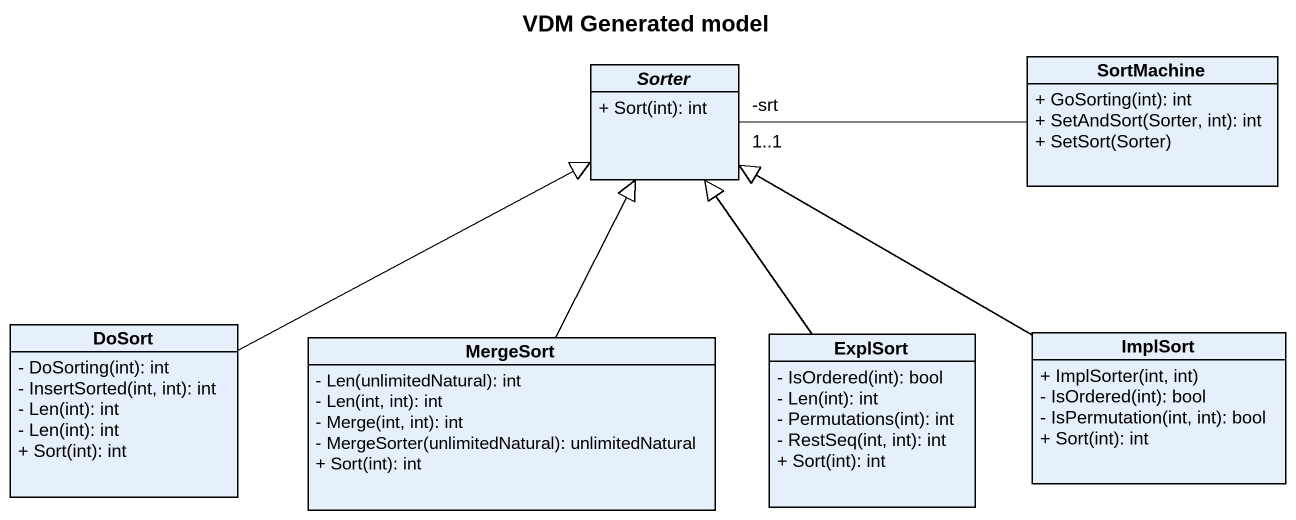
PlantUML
@startuml
title VDM Generated model
hide circle
hide empty members
skinparam classAttributeIconSize 0
abstract class Sorter {
  + Sort(int): int
}
class SortMachine {
  + GoSorting(int): int
  + SetAndSort(Sorter, int): int
  + SetSort(Sorter)
}
class DoSort {
  - DoSorting(int): int
  - InsertSorted(int, int): int
  - Len(int): int
  - Len(int): int
  + Sort(int): int
}
class MergeSort {
  - Len(unlimitedNatural): int
  - Len(int, int): int
  - Merge(int, int): int
  - MergeSorter(unlimitedNatural): unlimitedNatural
  + Sort(int): int
}
class ExplSort {
  - IsOrdered(int): bool
  - Len(int): int
  - Permutations(int): int
  - RestSeq(int, int): int
  + Sort(int): int
}
class ImplSort {
  + ImplSorter(int, int)
  - IsOrdered(int): bool
  - IsPermutation(int, int): bool
  + Sort(int): int
}
Sorter "-srt\n1..1" -right- SortMachine
DoSort -right-|> Sorter
MergeSort -up-|> Sorter
ExplSort -up-|> Sorter
ImplSort -left-|> Sorter
@enduml
